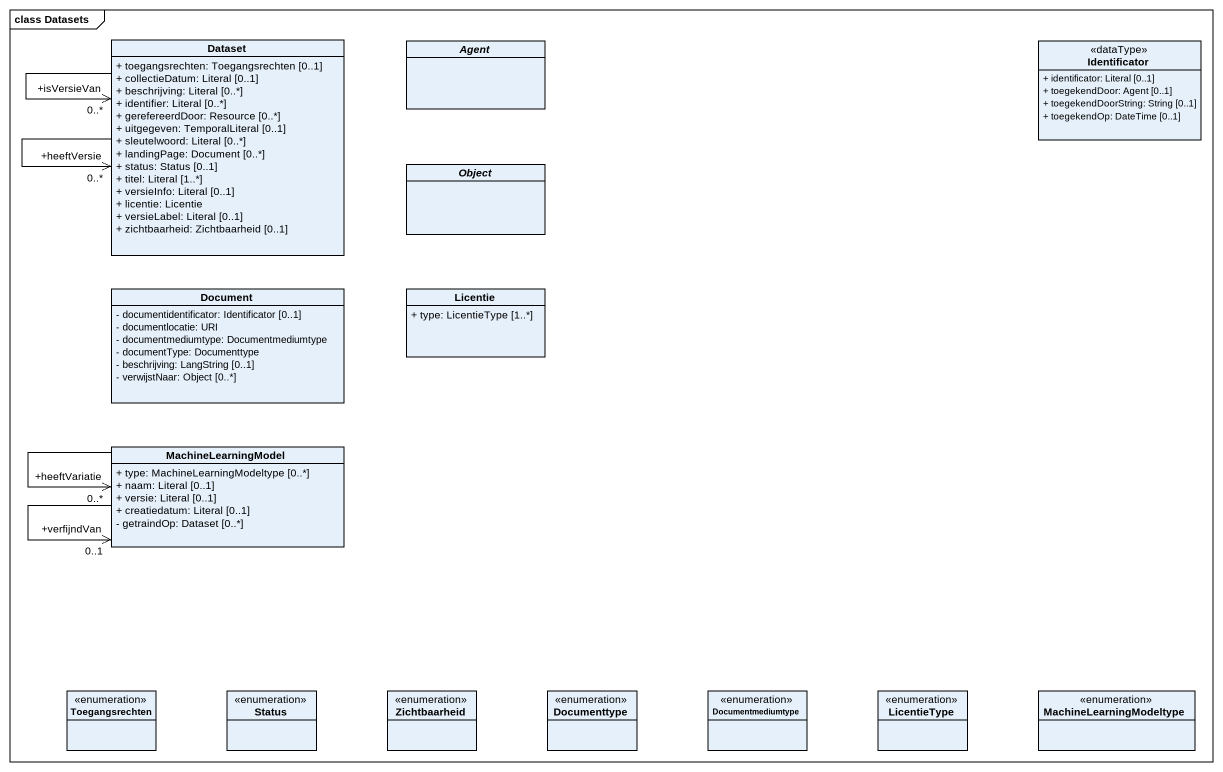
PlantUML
@startuml
mainframe class Datasets
hide circle
hide empty members
skinparam classAttributeIconSize 0
class Dataset {
  + toegangsrechten: Toegangsrechten [0..1]
  + collectieDatum: Literal [0..1]
  + beschrijving: Literal [0..*]
  + identifier: Literal [0..*]
  + gerefereerdDoor: Resource [0..*]
  + uitgegeven: TemporalLiteral [0..1]
  + sleutelwoord: Literal [0..*]
  + landingPage: Document [0..*]
  + status: Status [0..1]
  + titel: Literal [1..*]
  + versieInfo: Literal [0..1]
  + licentie: Licentie
  + versieLabel: Literal [0..1]
  + zichtbaarheid: Zichtbaarheid [0..1]
}
abstract class "Agent" as Agent_
class Identificator <<dataType>> {
  + identificator: Literal [0..1]
  + toegekendDoor: Agent [0..1]
  + toegekendDoorString: String [0..1]
  + toegekendOp: DateTime [0..1]
}
abstract class "Object" as Object_
class Document {
  - documentidentificator: Identificator [0..1]
  - documentlocatie: URI
  - documentmediumtype: Documentmediumtype
  - documentType: Documenttype
  - beschrijving: LangString [0..1]
  - verwijstNaar: Object [0..*]
}
class Licentie {
  + type: LicentieType [1..*]
}
class MachineLearningModel {
  + type: MachineLearningModeltype [0..*]
  + naam: Literal [0..1]
  + versie: Literal [0..1]
  + creatiedatum: Literal [0..1]
  - getraindOp: Dataset [0..*]
}
enum Toegangsrechten
enum Status
enum Zichtbaarheid
enum Documenttype
enum Documentmediumtype
enum LicentieType
enum MachineLearningModeltype
Dataset --> "+heeftVersie\n0..*" Dataset
Dataset --> "+isVersieVan\n0..*" Dataset
MachineLearningModel --> "+heeftVariatie\n0..*" MachineLearningModel
MachineLearningModel --> "+verfijndVan\n0..1" MachineLearningModel
@enduml
